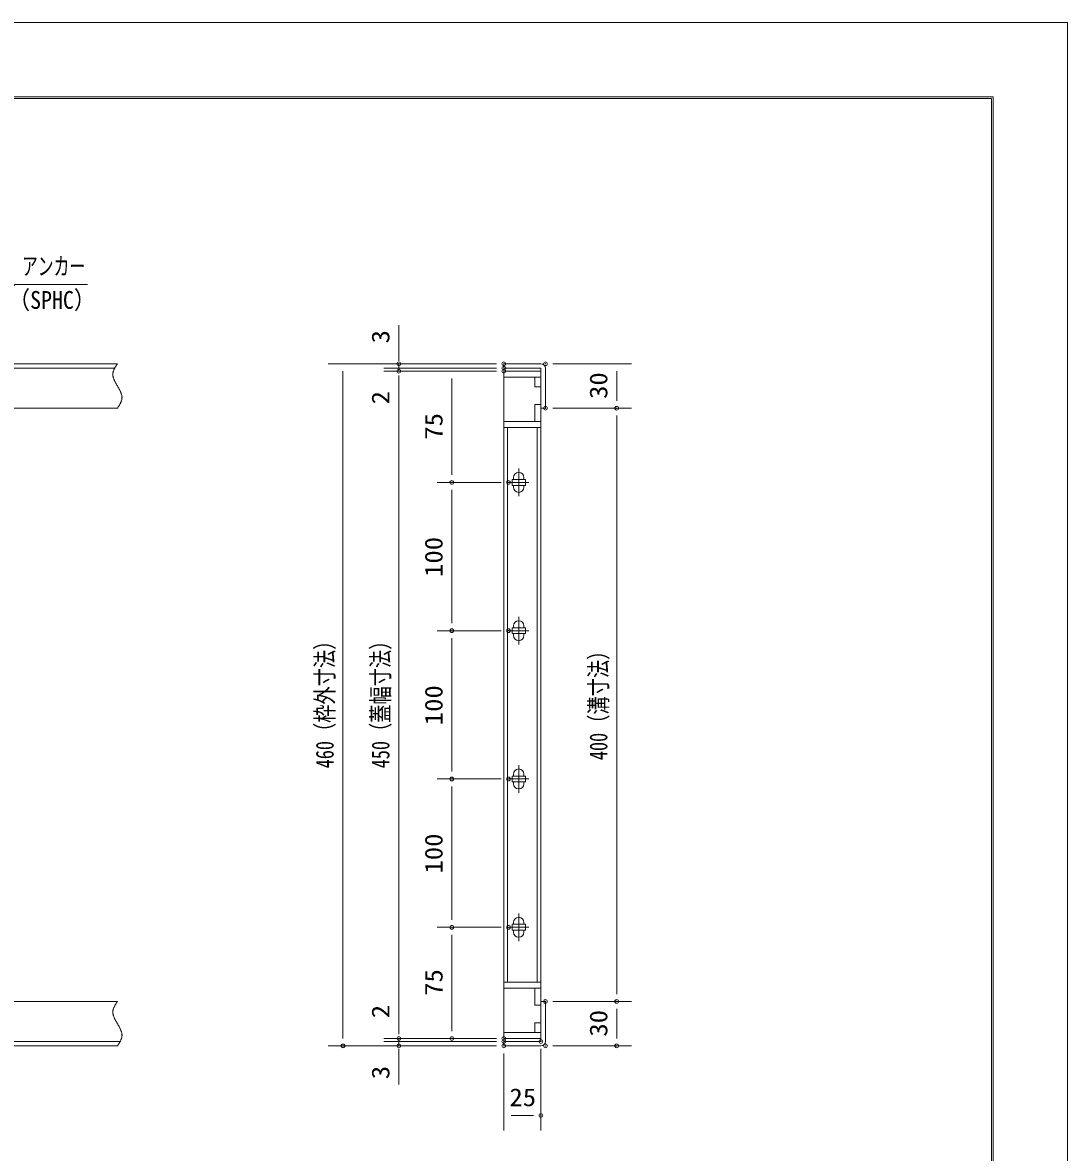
# Model space of a CAD drawing. Units: millimetres, scale not verified. Extents: x -1050 to 1050, y -742 to 742.
# Drawn here: x 346 to 1050, y -19 to 742 of the extents above; entities that cross this region are included whole.
import ezdxf
from ezdxf.enums import TextEntityAlignment as Align

# ---------------------------------------------------------------- set-up
doc = ezdxf.new("R2010")
doc.units = ezdxf.units.MM
doc.header["$LTSCALE"] = 5
doc.header["$PDMODE"] = 32
doc.header["$PDSIZE"] = 2.5
doc.linetypes.add('CHAIN1', pattern=[8, 5, -1, 1, -1])
doc.linetypes.add('DOUBLE_CHAIN1', pattern=[8.8, 5, -1, 0.6, -0.6, 0.6, -1])
for name, color, linetype, lineweight in [('0-0_7-図\u3000枠', 4, 'Continuous', 9), ('0-1_寸法注釈', 2, 'Continuous', 9), ('0-3_DEFPOINTS', 134, 'Continuous', 9), ('0-4_枠', 7, 'Continuous', 9), ('0-5_蓋', 5, 'Continuous', 9), ('0-6_中心線', 6, 'CHAIN1', 9), ('0-7_想像線', 134, 'DOUBLE_CHAIN1', 9)]:
    doc.layers.add(name, color=color, linetype=linetype, lineweight=lineweight)
doc.styles.add('ＭＳ ゴシック', font='')
doc.styles.get('ＭＳ ゴシック').set_extended_font_data('MS Gothic')

msp = doc.modelspace()

# ---------------------------------------------------------------- linework, layer by layer
at = {"layer": '0-0_7-図\u3000枠'}
for p in [(-973.75, 691.25), (998.75, -691.25)]:
    msp.add_line(p, (998.75, 691.25), dxfattribs=at)
msp.add_lwpolyline([(-975, 692.5), (1000, 692.5), (1000, -692.5)], dxfattribs=at)
at = {"layer": '0-1_寸法注釈'}
for p, q in [((599.216, 517.475), (599.216, 538.588)), ((599.216, 514.475), (599.216, 519.475)), ((665.063, 512.475), (551.61, 512.475)), ((665.063, 512.475), (589.216, 512.475)), ((599.216, 509.475), (599.216, 512.475)), ((703.11, 512.475), (756.15, 512.475)), ((561.61, 507.475), (561.61, 57.475)), ((665.063, 509.475), (589.216, 509.475)), ((665.063, 509.475), (589.216, 509.475)), ((665.063, 507.475), (589.216, 507.475)), ((665.063, 507.475), (589.216, 507.475)), ((599.216, 509.475), (599.216, 507.475)), ((599.216, 504.475), (599.216, 499.475)), ((665.063, 507.475), (625.054, 507.475)), ((746.15, 507.475), (746.15, 487.475)), ((599.216, 502.475), (599.216, 62.475)), ((599.216, 502.475), (599.216, 481.362)), ((635.054, 502.475), (635.054, 437.475)), ((703.11, 482.475), (756.15, 482.475)), ((703.11, 482.475), (756.15, 482.475)), ((746.15, 477.475), (746.15, 87.475)), ((668.253, 432.475), (625.054, 432.475)), ((668.253, 432.475), (625.054, 432.475)), ((635.054, 427.475), (635.054, 337.475)), ((668.253, 332.475), (625.054, 332.475)), ((668.253, 332.475), (625.054, 332.475)), ((635.054, 327.475), (635.054, 237.475)), ((668.253, 232.475), (625.054, 232.475)), ((668.253, 232.475), (625.054, 232.475)), ((635.054, 227.475), (635.054, 137.475)), ((668.253, 132.475), (625.054, 132.475)), ((668.253, 132.475), (625.054, 132.475)), ((635.054, 127.475), (635.054, 62.475)), ((599.216, 62.475), (599.216, 83.588)), ((703.063, 82.475), (756.15, 82.475)), ((703.063, 82.475), (756.15, 82.475)), ((746.15, 77.475), (746.15, 57.475)), ((599.216, 60.475), (599.216, 65.475)), ((665.063, 57.475), (589.216, 57.475)), ((665.063, 57.475), (589.216, 57.475)), ((665.063, 55.475), (589.216, 55.475)), ((665.063, 55.475), (589.216, 55.475)), ((599.216, 55.475), (599.216, 57.475)), ((599.216, 55.475), (599.216, 52.475)), ((665.063, 57.475), (625.054, 57.475)), ((665.063, 52.475), (551.61, 52.475)), ((665.063, 52.475), (589.216, 52.475)), ((599.216, 50.475), (599.216, 45.475)), ((599.216, 47.475), (599.216, 26.362)), ((670.063, 47.475), (670.063, -4.464)), ((695.063, 50.475), (695.063, -4.464)), ((703.11, 52.475), (756.15, 52.475)), ((675.063, 5.536), (690.063, 5.536))]:
    msp.add_line(p, q, dxfattribs=at)
msp.add_lwpolyline([(389.478, 565.968), (340.425, 565.968), (312.702, 532.538)], dxfattribs=at)
at = {"layer": '0-3_DEFPOINTS'}
msp.add_lwpolyline([(-1050, -742.5), (-1050, 742.5), (1050, 742.5), (1050, -742.5)], close=True, dxfattribs=at)
for p in [(599.216, 512.475), (670.063, 512.475), (670.063, 512.475), (670.063, 509.475), (698.11, 512.475), (599.216, 507.475), (670.063, 507.475), (670.063, 507.475), (698.11, 482.475), (746.15, 482.475), (635.054, 432.475), (673.253, 432.475), (635.054, 332.475), (673.253, 332.475), (673.253, 332.475), (635.054, 232.475), (673.253, 232.475), (673.253, 232.475), (635.054, 132.475), (673.253, 132.475), (673.253, 132.475), (698.063, 82.475), (746.15, 82.475), (561.61, 52.475), (599.216, 57.475), (599.216, 57.475), (599.216, 52.475), (635.054, 57.475), (670.063, 57.475), (670.063, 57.475), (670.063, 55.475), (670.063, 55.475), (670.063, 52.475), (695.063, 55.475), (698.11, 52.475), (746.15, 52.475), (695.063, 5.536)]:
    msp.add_point(p, dxfattribs=at)
at = {"layer": '0-4_枠'}
for p, q in [((-795.45, 512.475), (409.55, 512.475)), ((670.063, 512.475), (695.063, 512.475)), ((-792.45, 509.475), (407.714, 509.475)), ((695.063, 482.475), (695.063, 509.475)), ((698.063, 482.475), (698.063, 509.475)), ((204.55, 482.475), (409.55, 482.475)), ((695.063, 482.475), (698.063, 482.475)), ((204.55, 82.475), (409.55, 82.475)), ((695.063, 82.475), (695.063, 55.475)), ((695.063, 82.475), (698.063, 82.475)), ((698.063, 82.475), (698.063, 55.475)), ((-792.45, 55.475), (411.386, 55.475)), ((695.063, 55.475), (670.063, 55.475)), ((670.063, 55.475), (670.063, 52.475)), ((-795.45, 52.475), (409.55, 52.475)), ((670.063, 52.475), (695.063, 52.475))]:
    msp.add_line(p, q, dxfattribs=at)
msp.add_lwpolyline([(695.063, 509.475), (670.063, 509.475), (670.063, 512.475)], dxfattribs=at)
for centre, start, end in [((695.063, 509.475), 0, 90), ((695.063, 55.475), 270, 0)]:
    msp.add_arc(centre, 3, start, end, dxfattribs=at)
at = {"layer": '0-5_蓋'}
for p, q in [((670.063, 507.475), (670.063, 57.475)), ((670.063, 507.475), (695.063, 507.475)), ((695.063, 503.475), (670.063, 503.475)), ((695.063, 507.475), (695.063, 496.975)), ((691.063, 484.975), (691.063, 473.475)), ((695.063, 484.975), (691.063, 484.975)), ((695.063, 484.975), (695.063, 79.975)), ((695.063, 473.475), (670.063, 473.475)), ((695.063, 469.475), (670.063, 469.475)), ((672.563, 95.431), (672.563, 469.475)), ((692.563, 95.431), (692.563, 469.475)), ((684.563, 434.475), (675.563, 434.475)), ((675.563, 434.475), (675.563, 430.475)), ((676.563, 435.725), (676.563, 434.475)), ((683.563, 435.725), (683.563, 434.475)), ((684.563, 434.475), (684.563, 430.475)), ((684.563, 430.475), (675.563, 430.475)), ((676.563, 430.475), (676.563, 429.225)), ((683.563, 430.475), (683.563, 429.225)), ((676.563, 335.725), (676.563, 334.475)), ((683.563, 335.725), (683.563, 334.475)), ((684.563, 334.475), (675.563, 334.475)), ((675.563, 334.475), (675.563, 330.475)), ((684.563, 330.475), (675.563, 330.475)), ((676.563, 330.475), (676.563, 329.225)), ((683.563, 330.475), (683.563, 329.225)), ((684.563, 334.475), (684.563, 330.475)), ((675.563, 234.475), (675.563, 230.475)), ((684.563, 234.475), (675.563, 234.475)), ((684.563, 230.475), (675.563, 230.475)), ((676.563, 235.725), (676.563, 234.475)), ((676.563, 230.475), (676.563, 229.225)), ((683.563, 235.725), (683.563, 234.475)), ((683.563, 230.475), (683.563, 229.225)), ((684.563, 234.475), (684.563, 230.475)), ((684.563, 134.475), (675.563, 134.475)), ((675.563, 134.475), (675.563, 130.475)), ((684.563, 130.475), (675.563, 130.475)), ((676.563, 135.725), (676.563, 134.475)), ((676.563, 130.475), (676.563, 129.225)), ((683.563, 135.725), (683.563, 134.475)), ((683.563, 130.475), (683.563, 129.225)), ((684.563, 134.475), (684.563, 130.475)), ((695.063, 95.475), (670.063, 95.475)), ((695.063, 91.475), (670.063, 91.475)), ((691.063, 79.975), (691.063, 91.431)), ((691.063, 79.975), (695.063, 79.975)), ((695.063, 61.475), (670.063, 61.475)), ((691.063, 61.475), (691.063, 67.975)), ((691.063, 67.975), (695.063, 67.975)), ((695.063, 57.475), (695.063, 67.975)), ((670.063, 57.475), (695.063, 57.475))]:
    msp.add_line(p, q, dxfattribs=at)
msp.add_lwpolyline([(691.063, 503.475), (691.063, 496.975), (695.063, 496.975)], dxfattribs=at)
for centre, start, end in [((680.063, 435.725), 0, 180), ((680.063, 429.225), 180, 0), ((680.063, 335.725), 0, 180), ((680.063, 329.225), 180, 0), ((680.063, 235.725), 0, 180), ((680.063, 229.225), 180, 0), ((680.063, 135.725), 0, 180), ((680.063, 129.225), 180, 0)]:
    msp.add_arc(centre, 3.5, start, end, dxfattribs=at)
at = {"layer": '0-5_蓋', "color": 7}
for p in [(670.063, 507.475), (670.063, 57.475)]:
    msp.add_point(p, dxfattribs=at)
at = {"layer": '0-6_中心線'}
for p, q in [((680.063, 441.775), (680.063, 423.175)), ((686.872, 432.475), (673.253, 432.475)), ((680.063, 341.775), (680.063, 323.175)), ((686.872, 332.475), (673.253, 332.475)), ((680.063, 241.775), (680.063, 223.175)), ((686.872, 232.475), (673.253, 232.475)), ((680.063, 141.775), (680.063, 123.175)), ((686.872, 132.475), (673.253, 132.475))]:
    msp.add_line(p, q, dxfattribs=at)
at = {"layer": '0-7_想像線'}
for points in [[(409.55, 512.475), (409.359, 512.182), (409.169, 511.888), (408.98, 511.595), (408.792, 511.301), (408.608, 511.007), (408.427, 510.714), (408.249, 510.42), (408.076, 510.126), (407.909, 509.831), (407.747, 509.537), (407.592, 509.242), (407.443, 508.947), (407.303, 508.652), (407.171, 508.357), (407.048, 508.061), (406.935, 507.765), (406.832, 507.468), (406.741, 507.172), (406.661, 506.874), (406.593, 506.577), (406.538, 506.279), (406.497, 505.98), (406.47, 505.681), (406.458, 505.381), (406.46, 505.081), (406.476, 504.781), (406.505, 504.48), (406.547, 504.178), (406.601, 503.876), (406.666, 503.574), (406.743, 503.272), (406.829, 502.969), (406.926, 502.665), (407.032, 502.362), (407.147, 502.058), (407.27, 501.753), (407.401, 501.449), (407.538, 501.144), (407.683, 500.839)], [(407.683, 500.839), (407.833, 500.534), (407.989, 500.229), (408.15, 499.923), (408.316, 499.617), (408.485, 499.312), (408.657, 499.006), (408.833, 498.7), (409.01, 498.394), (409.189, 498.087), (409.369, 497.781), (409.55, 497.475)], [(411.417, 494.111), (411.267, 494.416), (411.111, 494.721), (410.95, 495.027), (410.784, 495.333), (410.615, 495.638), (410.443, 495.944), (410.267, 496.25), (410.09, 496.556), (409.911, 496.863), (409.731, 497.169), (409.55, 497.475)], [(409.55, 482.475), (409.741, 482.768), (409.931, 483.062), (410.12, 483.355), (410.308, 483.649), (410.492, 483.943), (410.673, 484.236), (410.851, 484.53), (411.024, 484.824), (411.191, 485.119), (411.353, 485.413), (411.508, 485.708), (411.657, 486.003), (411.797, 486.298), (411.929, 486.593), (412.052, 486.889), (412.165, 487.185), (412.268, 487.481), (412.359, 487.778), (412.439, 488.076), (412.507, 488.373), (412.562, 488.671), (412.603, 488.97), (412.63, 489.269), (412.642, 489.569), (412.64, 489.869), (412.624, 490.169), (412.595, 490.47), (412.553, 490.772), (412.499, 491.074), (412.434, 491.376), (412.357, 491.678), (412.271, 491.981), (412.174, 492.285), (412.068, 492.588), (411.953, 492.892), (411.83, 493.197), (411.699, 493.501), (411.562, 493.806), (411.417, 494.111)], [(409.55, 82.475), (409.359, 82.182), (409.169, 81.888), (408.98, 81.595), (408.792, 81.301), (408.608, 81.007), (408.427, 80.714), (408.249, 80.42), (408.076, 80.126), (407.909, 79.831), (407.747, 79.537), (407.592, 79.242), (407.443, 78.947), (407.303, 78.652), (407.171, 78.357), (407.048, 78.061), (406.935, 77.765), (406.832, 77.468), (406.741, 77.172), (406.661, 76.874), (406.593, 76.577), (406.538, 76.279), (406.497, 75.98), (406.47, 75.681), (406.458, 75.381), (406.46, 75.081), (406.476, 74.781), (406.505, 74.48), (406.547, 74.178), (406.601, 73.876), (406.666, 73.574), (406.743, 73.272), (406.829, 72.969), (406.926, 72.665), (407.032, 72.362), (407.147, 72.058), (407.27, 71.753), (407.401, 71.449), (407.538, 71.144), (407.683, 70.839)], [(407.683, 70.839), (407.833, 70.534), (407.989, 70.229), (408.15, 69.923), (408.316, 69.617), (408.485, 69.312), (408.657, 69.006), (408.833, 68.7), (409.01, 68.394), (409.189, 68.087), (409.369, 67.781), (409.55, 67.475)], [(411.417, 64.111), (411.267, 64.416), (411.111, 64.721), (410.95, 65.027), (410.784, 65.333), (410.615, 65.638), (410.443, 65.944), (410.267, 66.25), (410.09, 66.556), (409.911, 66.863), (409.731, 67.169), (409.55, 67.475)], [(409.55, 52.475), (409.741, 52.768), (409.931, 53.062), (410.12, 53.355), (410.308, 53.649), (410.492, 53.943), (410.673, 54.236), (410.851, 54.53), (411.024, 54.824), (411.191, 55.119), (411.353, 55.413), (411.508, 55.708), (411.657, 56.003), (411.797, 56.298), (411.929, 56.593), (412.052, 56.889), (412.165, 57.185), (412.268, 57.481), (412.359, 57.778), (412.439, 58.076), (412.507, 58.373), (412.562, 58.671), (412.603, 58.97), (412.63, 59.269), (412.642, 59.569), (412.64, 59.869), (412.624, 60.169), (412.595, 60.47), (412.553, 60.772), (412.499, 61.074), (412.434, 61.376), (412.358, 61.678), (412.271, 61.981), (412.174, 62.285), (412.068, 62.588), (411.953, 62.892), (411.83, 63.197), (411.699, 63.501), (411.562, 63.806), (411.417, 64.111)]]:
    msp.add_lwpolyline(points, dxfattribs=at)

# ---------------------------------------------------------------- texts
at = {"layer": '0-1_寸法注釈', "color": 7, "style": 'ＭＳ ゴシック'}
for s, height, width, p in [('アンカー', 12.02, 0.65, (345.202, 568.655)), ('（SPHC）', 12.03, 0.9, (335.929, 545.865)), ('25', 12.02, 1.1, (673.829, 8.223))]:
    msp.add_text(s, height=height, dxfattribs=dict(at, width=width)).set_placement(p, align=Align.BOTTOM_LEFT)
for s, height, width, p in [('3', 12.02, 1.1, (596.529, 526.165)), ('30', 12.02, 1.1, (743.463, 488.742)), ('2', 12.02, 1.1, (596.529, 485.052)), ('75', 12.02, 1.1, (632.367, 461.242)), ('100', 12.02, 1.1, (632.367, 368.72)), ('460（枠外寸法）', 12.02, 0.75, (558.923, 239.682)), ('450（蓋幅寸法）', 12.02, 0.75, (596.529, 239.682)), ('400（溝寸法）', 12.03, 0.75, (743.463, 245.184)), ('100', 12.02, 1.1, (632.367, 268.72)), ('100', 12.02, 1.1, (632.367, 168.72)), ('75', 12.02, 1.1, (632.367, 86.242)), ('2', 12.02, 1.1, (596.529, 71.165)), ('30', 12.02, 1.1, (743.463, 58.742)), ('3', 12.02, 1.1, (596.529, 30.052))]:
    msp.add_text(s, height=height, rotation=90, dxfattribs=dict(at, width=width)).set_placement(p, align=Align.BOTTOM_LEFT)

doc.saveas('drawing.dxf')
